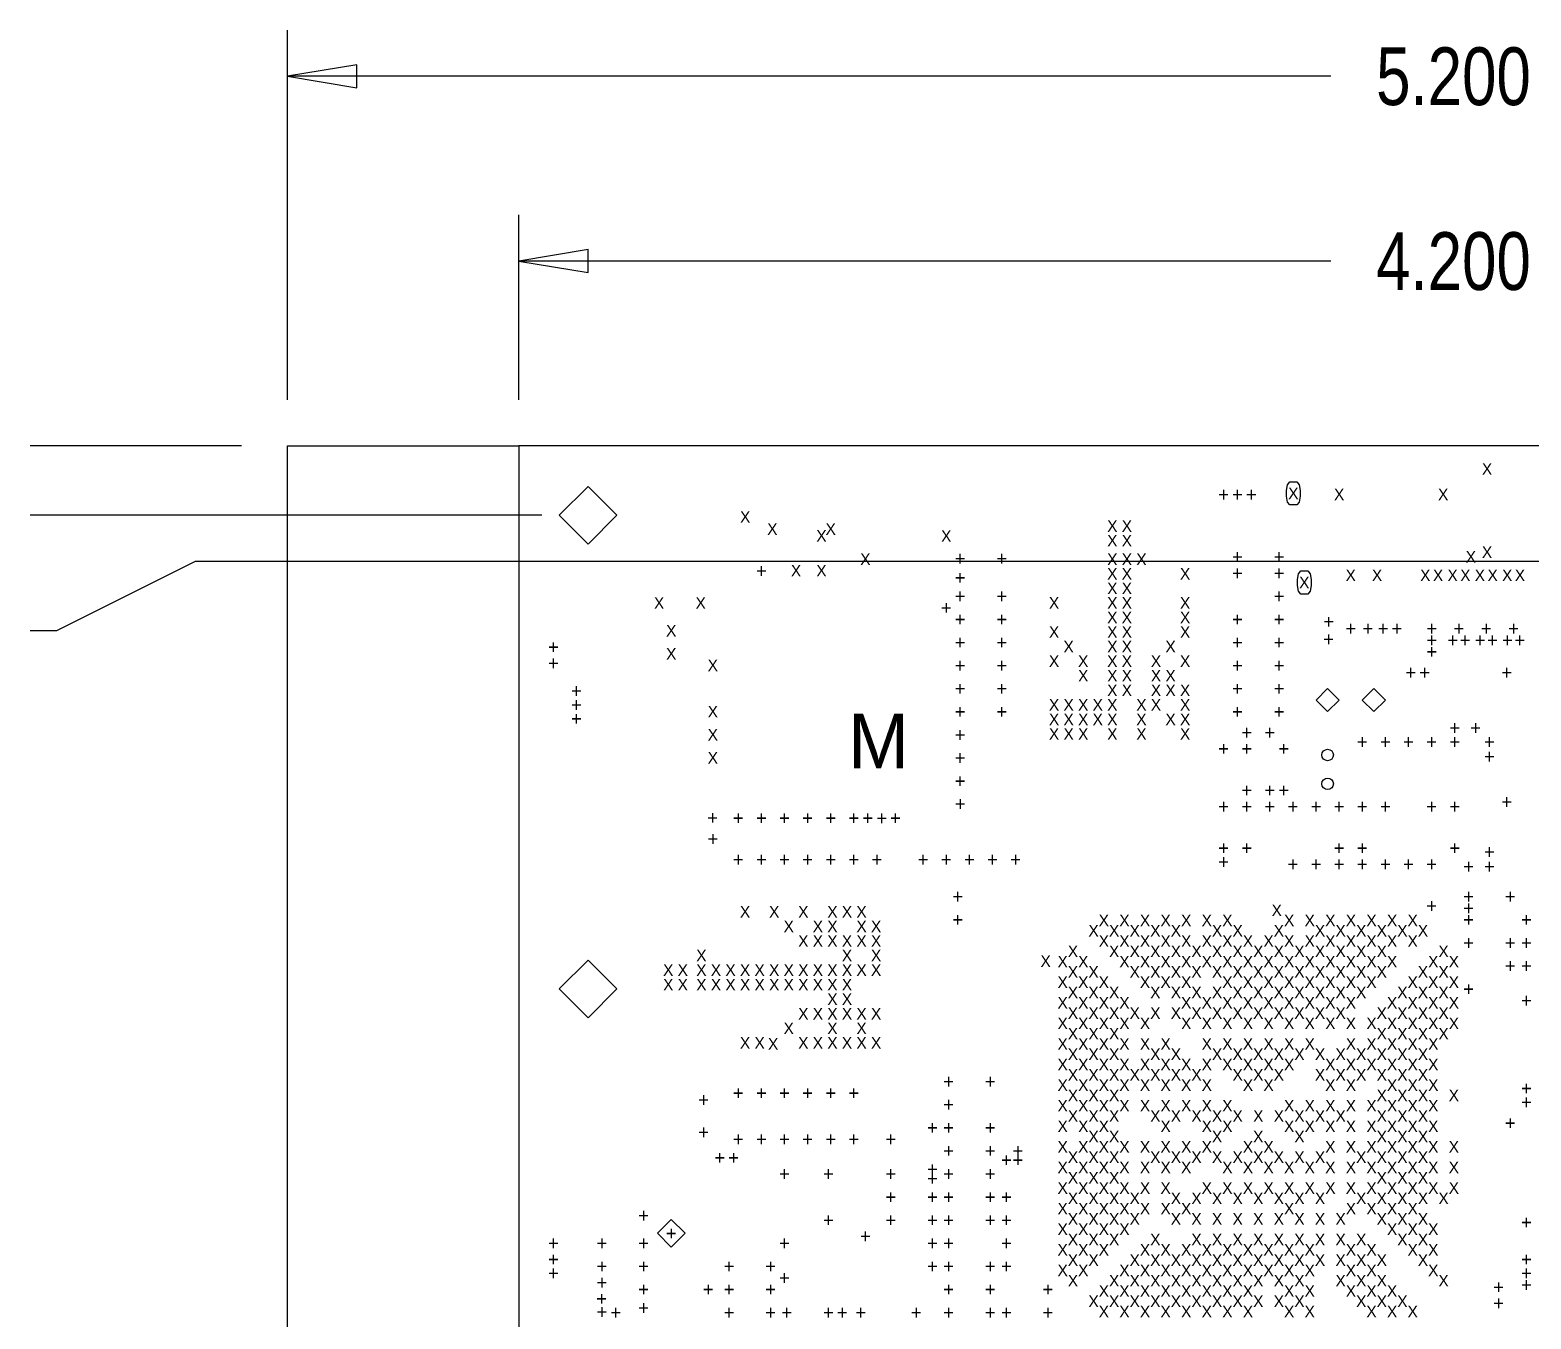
# Model space of a CAD drawing. Extents: x -13980 to 19530, y -9980 to 12032.
# Drawn here: x -1057 to 2190, y 2311 to 5100 of the extents above; entities that cross this region are included whole.
import ezdxf
from ezdxf.enums import TextEntityAlignment as Align

# ---------------------------------------------------------------- set-up
doc = ezdxf.new("R2010")
doc.units = 0
doc.header["$MEASUREMENT"] = 0
doc.layers.get('0').update_dxf_attribs({"color": 1, "linetype": 'CONTINUOUS'})
doc.layers.add('1', color=6, linetype='CONTINUOUS')

# ---------------------------------------------------------------- blocks, each defined once
blk = doc.blocks.new('FIGURE_OBLONG')
blk.add_lwpolyline([(-0.5, -0.125), (-0.5, 0.125), (-0.416, 0.375), (-0.25, 0.5), (0.25, 0.5), (0.416, 0.375), (0.5, 0.125), (0.5, -0.125), (0.416, -0.375), (0.25, -0.5), (-0.25, -0.5), (-0.416, -0.375)], close=True)
blk = doc.blocks.new('FIGURE_CIRCLE')
blk.add_circle((0, 0), 0.5)
blk = doc.blocks.new('FIGURE_DIAMOND')
blk.add_lwpolyline([(-0.5, 0), (0, 0.5), (0.5, 0), (0, -0.5)], close=True)

msp = doc.modelspace()

# ---------------------------------------------------------------- linework, layer by layer
at = {"layer": '1'}
for points in [[(-500, 4300), (-500, 5100)], [(1757.25, 5000), (-500, 5000)], [(0, 4300), (0, 4700)], [(1757.25, 4600), (0, 4600)], [(-600, 4200), (-1057.25, 4200)], [(0, 0), (-500, 0), (-500, 4200), (0, 4200)], [(50, 4050), (-1057.25, 4050)], [(4350, 3950), (-700, 3950), (-1000, 3800), (-1057.25, 3800)]]:
    msp.add_lwpolyline(points, dxfattribs=at)
for points in [[(-350, 5025), (-500, 5000), (-350, 4975)], [(150, 4625), (0, 4600), (150, 4575)], [(0, 0), (4200, 0), (4200, 4200), (0, 4200)]]:
    msp.add_lwpolyline(points, close=True, dxfattribs=at)

# ---------------------------------------------------------------- block references
for name, p, xscale, yscale in [('FIGURE_DIAMOND', (150, 4050), 125, 125), ('FIGURE_DIAMOND', (1750, 3650), 50, 50), ('FIGURE_DIAMOND', (1850, 3650), 50, 50), ('FIGURE_CIRCLE', (1750, 3531.2), 25, 25), ('FIGURE_CIRCLE', (1750, 3468.8), 25, 25), ('FIGURE_DIAMOND', (150, 3025), 125, 125), ('FIGURE_DIAMOND', (329.96, 2496.29), 60, 60)]:
    msp.add_blockref(name, p, dxfattribs=dict(at, xscale=xscale, yscale=yscale))
at = {"layer": '1', "xscale": 30, "yscale": 50, "rotation": 180}
for p in [(1675.94, 4097.28), (1699.57, 3904.37)]:
    msp.add_blockref('FIGURE_OBLONG', p, dxfattribs=at)

# ---------------------------------------------------------------- texts
at = {"layer": '1', "width": 0.8}
for s, p in [('5.200', (1855, 4937.5)), ('4.200', (1855, 4537.5))]:
    msp.add_text(s, height=125, dxfattribs=at).set_placement(p)
at = {"layer": '1'}
for s, height, p in [('X', 25, (2095, 4150)), ('+', 30, (1525, 4095)), ('+', 30, (1555, 4095)), ('+', 30, (1585, 4095)), ('X', 25, (1675.94, 4097.28)), ('X', 25, (1775, 4095)), ('X', 25, (2000, 4095)), ('X', 25, (490, 4046.3)), ('X', 25, (548.7, 4020)), ('X', 25, (675, 4020)), ('X', 25, (1284.25, 4026.5)), ('X', 25, (1315.75, 4026.5)), ('X', 25, (655, 4005.25)), ('X', 25, (925, 4005)), ('X', 25, (1284.25, 3995)), ('X', 25, (1315.75, 3995)), ('X', 25, (750, 3955)), ('+', 30, (955, 3956.65)), ('+', 30, (1045, 3956.65)), ('X', 25, (1284.25, 3954.75)), ('X', 25, (1315.75, 3954.75)), ('X', 25, (1347.25, 3954.75)), ('+', 30, (1555, 3960)), ('+', 30, (1645, 3960)), ('X', 25, (2060, 3960)), ('X', 25, (2095, 3970)), ('+', 30, (525, 3930)), ('X', 25, (600, 3930)), ('X', 25, (655, 3930)), ('X', 25, (1284.25, 3923.25)), ('X', 25, (1315.75, 3923.25)), ('X', 25, (1441.75, 3923.25)), ('+', 30, (1555, 3925)), ('+', 30, (1645, 3925)), ('X', 25, (1800, 3920)), ('X', 25, (1857.05, 3920)), ('X', 25, (1961.35, 3920)), ('X', 25, (1988.96, 3920)), ('X', 25, (2020.4, 3920)), ('X', 25, (2048.03, 3920)), ('X', 25, (2079.45, 3920)), ('X', 25, (2107.07, 3920)), ('X', 25, (2138.51, 3920)), ('X', 25, (2166.14, 3920)), ('+', 30, (955, 3915)), ('X', 25, (1284.25, 3891.75)), ('X', 25, (1315.75, 3891.75)), ('X', 25, (1699.57, 3904.37)), ('X', 25, (303.7, 3860)), ('X', 25, (393.7, 3860)), ('+', 30, (955, 3875)), ('+', 30, (1045, 3875)), ('X', 25, (1158.25, 3860.25)), ('X', 25, (1284.25, 3860.25)), ('X', 25, (1315.75, 3860.25)), ('X', 25, (1441.75, 3860.25)), ('+', 30, (1645, 3875)), ('+', 30, (925, 3850)), ('+', 30, (955, 3825)), ('+', 30, (1045, 3825)), ('X', 25, (1284.25, 3828.75)), ('X', 25, (1315.75, 3828.75)), ('X', 25, (1441.75, 3828.75)), ('+', 30, (1555, 3825)), ('+', 30, (1645, 3825)), ('X', 25, (330, 3800)), ('X', 25, (1158.25, 3797.25)), ('X', 25, (1284.25, 3797.25)), ('X', 25, (1315.75, 3797.25)), ('X', 25, (1441.75, 3797.25)), ('+', 30, (1752.5, 3820)), ('+', 30, (1800, 3805)), ('+', 30, (1837.36, 3805)), ('+', 30, (1870, 3805)), ('+', 30, (1900, 3805)), ('+', 30, (1975.16, 3805)), ('+', 30, (2034.21, 3805)), ('+', 30, (2093.27, 3805)), ('+', 30, (2152.32, 3805)), ('+', 30, (75, 3765)), ('+', 30, (955, 3775)), ('+', 30, (1045, 3775)), ('X', 25, (1189.75, 3765.75)), ('X', 25, (1284.25, 3765.75)), ('X', 25, (1315.75, 3765.75)), ('X', 25, (1410.25, 3765.75)), ('+', 30, (1555, 3775)), ('+', 30, (1645, 3775)), ('+', 30, (1752, 3782)), ('+', 30, (1975.16, 3780)), ('+', 30, (2020.9, 3780)), ('+', 30, (2047.53, 3780)), ('+', 30, (2079.95, 3780)), ('+', 30, (2106.57, 3780)), ('+', 30, (2139.01, 3780)), ('+', 30, (2165.64, 3780)), ('+', 30, (75, 3730)), ('X', 25, (330, 3750)), ('X', 25, (420, 3725)), ('+', 30, (955, 3725)), ('+', 30, (1045, 3725)), ('X', 25, (1158.25, 3734.25)), ('X', 25, (1221.26, 3734.25)), ('X', 25, (1284.25, 3734.25)), ('X', 25, (1315.75, 3734.25)), ('X', 25, (1378.75, 3734.25)), ('X', 25, (1441.75, 3734.25)), ('+', 30, (1555, 3725)), ('+', 30, (1645, 3725)), ('+', 30, (1975.16, 3755)), ('X', 25, (1221.26, 3702.75)), ('X', 25, (1284.25, 3702.75)), ('X', 25, (1315.75, 3702.75)), ('X', 25, (1378.75, 3702.75)), ('X', 25, (1410.25, 3702.75)), ('+', 30, (1930, 3710)), ('+', 30, (1960, 3710)), ('+', 30, (2137.5, 3710)), ('+', 30, (125, 3670)), ('+', 30, (955, 3675)), ('+', 30, (1045, 3675)), ('X', 25, (1284.25, 3671.25)), ('X', 25, (1315.75, 3671.25)), ('X', 25, (1378.75, 3671.25)), ('X', 25, (1410.25, 3671.25)), ('X', 25, (1441.75, 3671.25)), ('+', 30, (1555, 3675)), ('+', 30, (1645, 3675)), ('+', 30, (125, 3640)), ('X', 25, (420, 3625)), ('X', 25, (1158.25, 3639.75)), ('X', 25, (1189.75, 3639.75)), ('X', 25, (1221.25, 3639.75)), ('X', 25, (1252.75, 3639.75)), ('X', 25, (1284.25, 3639.75)), ('X', 25, (1347.25, 3639.75)), ('X', 25, (1378.75, 3639.75)), ('X', 25, (1441.75, 3639.75)), ('+', 30, (125, 3610)), ('M', 118, (778.5, 3561.5)), ('+', 30, (955, 3625)), ('+', 30, (1045, 3625)), ('X', 25, (1158.25, 3608.25)), ('X', 25, (1189.75, 3608.25)), ('X', 25, (1221.25, 3608.25)), ('X', 25, (1252.75, 3608.25)), ('X', 25, (1284.25, 3608.25)), ('X', 25, (1347.25, 3608.25)), ('X', 25, (1410.25, 3608.25)), ('X', 25, (1441.75, 3608.25)), ('+', 30, (1555, 3625)), ('+', 30, (1645, 3625)), ('X', 25, (420, 3575)), ('+', 30, (955, 3575)), ('X', 25, (1158.25, 3576.75)), ('X', 25, (1189.75, 3576.75)), ('X', 25, (1221.25, 3576.75)), ('X', 25, (1284.25, 3576.75)), ('X', 25, (1347.25, 3576.75)), ('X', 25, (1441.75, 3576.75)), ('+', 30, (1575, 3580)), ('+', 30, (1625, 3580)), ('+', 30, (2025, 3590)), ('+', 30, (2070, 3590)), ('+', 30, (1525, 3545)), ('+', 30, (1575, 3545)), ('+', 30, (1655, 3545)), ('+', 30, (1825, 3560)), ('+', 30, (1875, 3560)), ('+', 30, (1925, 3560)), ('+', 30, (1975, 3560)), ('+', 30, (2025, 3560)), ('+', 30, (2100, 3560)), ('X', 25, (420, 3525)), ('+', 30, (955, 3525)), ('+', 30, (2100, 3528)), ('+', 30, (955, 3475)), ('+', 30, (1575, 3455)), ('+', 30, (1625, 3455)), ('+', 30, (1655, 3455)), ('+', 30, (955.16, 3425.87)), ('+', 30, (1525, 3420)), ('+', 30, (1575, 3420)), ('+', 30, (1625, 3420)), ('+', 30, (1675, 3420)), ('+', 30, (1725, 3420)), ('+', 30, (1775, 3420)), ('+', 30, (1825, 3420)), ('+', 30, (1875, 3420)), ('+', 30, (1975, 3420)), ('+', 30, (2025, 3420)), ('+', 30, (2137.5, 3430)), ('+', 30, (419.39, 3395.61)), ('+', 30, (475, 3395)), ('+', 30, (525, 3395)), ('+', 30, (575, 3395)), ('+', 30, (625, 3395)), ('+', 30, (675, 3395)), ('+', 30, (725, 3395)), ('+', 30, (755, 3395)), ('+', 30, (785.47, 3394.53)), ('+', 30, (815, 3395)), ('+', 30, (420, 3350)), ('+', 30, (475, 3305)), ('+', 30, (525, 3305)), ('+', 30, (575, 3305)), ('+', 30, (625, 3305)), ('+', 30, (675, 3305)), ('+', 30, (725, 3305)), ('+', 30, (775, 3305)), ('+', 30, (875, 3305)), ('+', 30, (925, 3305)), ('+', 30, (975, 3305)), ('+', 30, (1025, 3305)), ('+', 30, (1075, 3305)), ('+', 30, (1525, 3330)), ('+', 30, (1575, 3330)), ('+', 30, (1775, 3330)), ('+', 30, (1825, 3330)), ('+', 30, (2025, 3330)), ('+', 30, (2100, 3322)), ('+', 30, (1525, 3300)), ('+', 30, (1675, 3295)), ('+', 30, (1725, 3295)), ('+', 30, (1775, 3295)), ('+', 30, (1825, 3295)), ('+', 30, (1875, 3295)), ('+', 30, (1925, 3295)), ('+', 30, (1975, 3295)), ('+', 30, (2055, 3290)), ('+', 30, (2100, 3290)), ('+', 30, (950, 3225)), ('+', 30, (1975, 3205)), ('+', 30, (2055, 3225)), ('+', 30, (2145, 3225)), ('X', 25, (489.75, 3191.75)), ('X', 25, (552.75, 3191.75)), ('X', 25, (615.75, 3191.75)), ('X', 25, (678.75, 3191.75)), ('X', 25, (710.25, 3191.75)), ('X', 25, (741.75, 3191.75)), ('+', 30, (950, 3175)), ('X', 25, (1265.93, 3173.15)), ('X', 25, (1310.48, 3173.15)), ('X', 25, (1355.02, 3173.15)), ('X', 25, (1399.56, 3173.15)), ('X', 25, (1444.1, 3173.15)), ('X', 25, (1488.65, 3173.15)), ('X', 25, (1533.19, 3173.15)), ('X', 25, (1640, 3195)), ('X', 25, (1666.81, 3173.15)), ('X', 25, (1711.35, 3173.15)), ('X', 25, (1755.9, 3173.15)), ('X', 25, (1800.44, 3173.15)), ('X', 25, (1844.98, 3173.15)), ('X', 25, (1889.52, 3173.15)), ('X', 25, (1934.07, 3173.15)), ('+', 30, (2055, 3200)), ('+', 30, (2055, 3175)), ('+', 30, (2180, 3175)), ('X', 25, (584.25, 3160.25)), ('X', 25, (647.25, 3160.25)), ('X', 25, (678.75, 3160.25)), ('X', 25, (741.75, 3160.25)), ('X', 25, (773.25, 3160.25)), ('X', 25, (1243.66, 3150.88)), ('X', 25, (1288.2, 3150.88)), ('X', 25, (1332.75, 3150.88)), ('X', 25, (1377.29, 3150.88)), ('X', 25, (1421.83, 3150.88)), ('X', 25, (1510.92, 3150.88)), ('X', 25, (1555.46, 3150.88)), ('X', 25, (1644.54, 3150.88)), ('X', 25, (1733.63, 3150.88)), ('X', 25, (1778.17, 3150.88)), ('X', 25, (1822.71, 3150.88)), ('X', 25, (1867.25, 3150.88)), ('X', 25, (1911.8, 3150.88)), ('X', 25, (1956.34, 3150.88)), ('X', 25, (615.75, 3128.75)), ('X', 25, (647.25, 3128.75)), ('X', 25, (678.75, 3128.75)), ('X', 25, (710.25, 3128.75)), ('X', 25, (741.75, 3128.75)), ('X', 25, (773.25, 3128.75)), ('X', 25, (1199.12, 3106.34)), ('X', 25, (1265.93, 3128.61)), ('X', 25, (1288.2, 3106.34)), ('X', 25, (1310.48, 3128.61)), ('X', 25, (1332.75, 3106.34)), ('X', 25, (1355.02, 3128.61)), ('X', 25, (1377.29, 3106.34)), ('X', 25, (1399.56, 3128.61)), ('X', 25, (1421.83, 3106.34)), ('X', 25, (1444.1, 3128.61)), ('X', 25, (1466.37, 3106.34)), ('X', 25, (1488.65, 3128.61)), ('X', 25, (1510.92, 3106.34)), ('X', 25, (1533.19, 3128.61)), ('X', 25, (1555.46, 3106.34)), ('X', 25, (1577.73, 3128.61)), ('X', 25, (1600, 3106.34)), ('X', 25, (1622.27, 3128.61)), ('X', 25, (1644.54, 3106.34)), ('X', 25, (1666.81, 3128.61)), ('X', 25, (1689.08, 3106.34)), ('X', 25, (1711.35, 3128.61)), ('X', 25, (1733.63, 3106.34)), ('X', 25, (1755.9, 3128.61)), ('X', 25, (1778.17, 3106.34)), ('X', 25, (1800.44, 3128.61)), ('X', 25, (1822.71, 3106.34)), ('X', 25, (1844.98, 3128.61)), ('X', 25, (1867.25, 3106.34)), ('X', 25, (1889.52, 3128.61)), ('X', 25, (1934.07, 3128.61)), ('X', 25, (2000.88, 3106.34)), ('+', 30, (2055, 3125)), ('+', 30, (2145, 3125)), ('+', 30, (2180, 3125)), ('X', 25, (395.25, 3097.25)), ('X', 25, (710.25, 3097.25)), ('X', 25, (773.25, 3097.25)), ('X', 25, (1140, 3085)), ('X', 25, (1176.85, 3084.07)), ('X', 25, (1221.39, 3084.07)), ('X', 25, (1310.48, 3084.07)), ('X', 25, (1355.02, 3084.07)), ('X', 25, (1399.56, 3084.07)), ('X', 25, (1444.1, 3084.07)), ('X', 25, (1488.65, 3084.07)), ('X', 25, (1533.19, 3084.07)), ('X', 25, (1577.73, 3084.07)), ('X', 25, (1622.27, 3084.07)), ('X', 25, (1666.81, 3084.07)), ('X', 25, (1711.35, 3084.07)), ('X', 25, (1755.9, 3084.07)), ('X', 25, (1800.44, 3084.07)), ('X', 25, (1844.98, 3084.07)), ('X', 25, (1889.52, 3084.07)), ('X', 25, (1978.61, 3084.07)), ('X', 25, (2023.15, 3084.07)), ('+', 30, (2145, 3075)), ('+', 30, (2180, 3075)), ('X', 25, (323.5, 3065.75)), ('X', 25, (355, 3065.75)), ('X', 25, (395.25, 3065.75)), ('X', 25, (426.75, 3065.75)), ('X', 25, (458.25, 3065.75)), ('X', 25, (489.75, 3065.75)), ('X', 25, (521.25, 3065.75)), ('X', 25, (552.75, 3065.75)), ('X', 25, (584.25, 3065.75)), ('X', 25, (615.75, 3065.75)), ('X', 25, (647.25, 3065.75)), ('X', 25, (678.75, 3065.75)), ('X', 25, (710.25, 3065.75)), ('X', 25, (741.75, 3065.75)), ('X', 25, (773.25, 3065.75)), ('X', 25, (1199.12, 3061.8)), ('X', 25, (1243.66, 3061.8)), ('X', 25, (1332.75, 3061.8)), ('X', 25, (1377.29, 3061.8)), ('X', 25, (1421.83, 3061.8)), ('X', 25, (1466.37, 3061.8)), ('X', 25, (1510.92, 3061.8)), ('X', 25, (1555.46, 3061.8)), ('X', 25, (1600, 3061.8)), ('X', 25, (1644.54, 3061.8)), ('X', 25, (1689.08, 3061.8)), ('X', 25, (1733.63, 3061.8)), ('X', 25, (1778.17, 3061.8)), ('X', 25, (1822.71, 3061.8)), ('X', 25, (1867.25, 3061.8)), ('X', 25, (1956.34, 3061.8)), ('X', 25, (2000.88, 3061.8)), ('X', 25, (323.5, 3034.25)), ('X', 25, (355, 3034.25)), ('X', 25, (395.25, 3034.25)), ('X', 25, (426.75, 3034.25)), ('X', 25, (458.25, 3034.25)), ('X', 25, (489.75, 3034.25)), ('X', 25, (521.25, 3034.25)), ('X', 25, (552.75, 3034.25)), ('X', 25, (584.25, 3034.25)), ('X', 25, (615.75, 3034.25)), ('X', 25, (647.25, 3034.25)), ('X', 25, (678.75, 3034.25)), ('X', 25, (710.25, 3034.25)), ('X', 25, (1176.85, 3039.52)), ('X', 25, (1199.12, 3017.25)), ('X', 25, (1221.39, 3039.52)), ('X', 25, (1243.66, 3017.25)), ('X', 25, (1265.93, 3039.52)), ('X', 25, (1288.2, 3017.25)), ('X', 25, (1355.02, 3039.52)), ('X', 25, (1377.29, 3017.25)), ('X', 25, (1399.56, 3039.52)), ('X', 25, (1421.83, 3017.25)), ('X', 25, (1444.1, 3039.52)), ('X', 25, (1466.37, 3017.25)), ('X', 25, (1510.92, 3017.25)), ('X', 25, (1533.19, 3039.52)), ('X', 25, (1555.46, 3017.25)), ('X', 25, (1577.73, 3039.52)), ('X', 25, (1600, 3017.25)), ('X', 25, (1622.27, 3039.52)), ('X', 25, (1644.54, 3017.25)), ('X', 25, (1666.81, 3039.52)), ('X', 25, (1689.08, 3017.25)), ('X', 25, (1711.35, 3039.52)), ('X', 25, (1733.63, 3017.25)), ('X', 25, (1755.9, 3039.52)), ('X', 25, (1778.17, 3017.25)), ('X', 25, (1800.44, 3039.52)), ('X', 25, (1822.71, 3017.25)), ('X', 25, (1844.98, 3039.52)), ('X', 25, (1911.8, 3017.25)), ('X', 25, (1934.07, 3039.52)), ('X', 25, (1956.34, 3017.25)), ('X', 25, (1978.61, 3039.52)), ('X', 25, (2000.88, 3017.25)), ('X', 25, (2023.15, 3039.52)), ('+', 30, (2055, 3025)), ('X', 25, (678.75, 3002.75)), ('X', 25, (710.25, 3002.75)), ('X', 25, (1176.85, 2994.98)), ('X', 25, (1221.39, 2994.98)), ('X', 25, (1265.93, 2994.98)), ('X', 25, (1310.48, 2994.98)), ('X', 25, (1444.1, 2994.98)), ('X', 25, (1488.65, 2994.98)), ('X', 25, (1533.19, 2994.98)), ('X', 25, (1577.73, 2994.98)), ('X', 25, (1622.27, 2994.98)), ('X', 25, (1666.81, 2994.98)), ('X', 25, (1711.35, 2994.98)), ('X', 25, (1755.9, 2994.98)), ('X', 25, (1800.44, 2994.98)), ('X', 25, (1889.52, 2994.98)), ('X', 25, (1934.07, 2994.98)), ('X', 25, (1978.61, 2994.98)), ('X', 25, (2023.15, 2994.98)), ('+', 30, (2180, 3000)), ('X', 25, (615.75, 2971.26)), ('X', 25, (647.25, 2971.26)), ('X', 25, (678.75, 2971.25)), ('X', 25, (710.25, 2971.25)), ('X', 25, (741.75, 2971.25)), ('X', 25, (773.25, 2971.25)), ('X', 25, (1176.85, 2950.44)), ('X', 25, (1199.12, 2972.71)), ('X', 25, (1221.39, 2950.44)), ('X', 25, (1243.66, 2972.71)), ('X', 25, (1265.93, 2950.44)), ('X', 25, (1288.2, 2972.71)), ('X', 25, (1310.48, 2950.44)), ('X', 25, (1332.75, 2972.71)), ('X', 25, (1355.02, 2950.44)), ('X', 25, (1377.29, 2972.71)), ('X', 25, (1421.83, 2972.71)), ('X', 25, (1444.1, 2950.44)), ('X', 25, (1466.37, 2972.71)), ('X', 25, (1488.65, 2950.44)), ('X', 25, (1510.92, 2972.71)), ('X', 25, (1533.19, 2950.44)), ('X', 25, (1555.46, 2972.71)), ('X', 25, (1577.73, 2950.44)), ('X', 25, (1600, 2972.71)), ('X', 25, (1622.27, 2950.44)), ('X', 25, (1644.54, 2972.71)), ('X', 25, (1666.81, 2950.44)), ('X', 25, (1689.08, 2972.71)), ('X', 25, (1711.35, 2950.44)), ('X', 25, (1733.63, 2972.71)), ('X', 25, (1755.9, 2950.44)), ('X', 25, (1778.17, 2972.71)), ('X', 25, (1800.44, 2950.44)), ('X', 25, (1844.98, 2950.44)), ('X', 25, (1867.25, 2972.71)), ('X', 25, (1889.52, 2950.44)), ('X', 25, (1911.8, 2972.71)), ('X', 25, (1934.07, 2950.44)), ('X', 25, (1956.34, 2972.71)), ('X', 25, (1978.61, 2950.44)), ('X', 25, (2000.88, 2972.71)), ('X', 25, (2023.15, 2950.44)), ('X', 25, (584.25, 2939.75)), ('X', 25, (678.75, 2939.75)), ('X', 25, (741.75, 2939.75)), ('X', 25, (1199.12, 2928.17)), ('X', 25, (1243.66, 2928.17)), ('X', 25, (1288.2, 2928.17)), ('X', 25, (1867.25, 2928.17)), ('X', 25, (1911.8, 2928.17)), ('X', 25, (1956.34, 2928.17)), ('X', 25, (2000.88, 2928.17)), ('X', 25, (489.75, 2908.25)), ('X', 25, (521.25, 2908.25)), ('X', 25, (550.48, 2905.98)), ('X', 25, (615.75, 2908.25)), ('X', 25, (647.25, 2908.25)), ('X', 25, (678.75, 2908.25)), ('X', 25, (710.25, 2908.25)), ('X', 25, (741.75, 2908.25)), ('X', 25, (773.25, 2908.25)), ('X', 25, (1176.85, 2905.9)), ('X', 25, (1199.12, 2883.63)), ('X', 25, (1221.39, 2905.9)), ('X', 25, (1243.66, 2883.63)), ('X', 25, (1265.93, 2905.9)), ('X', 25, (1288.2, 2883.63)), ('X', 25, (1310.48, 2905.9)), ('X', 25, (1355.02, 2905.9)), ('X', 25, (1377.29, 2883.63)), ('X', 25, (1399.56, 2905.9)), ('X', 25, (1421.83, 2883.63)), ('X', 25, (1488.65, 2905.9)), ('X', 25, (1510.92, 2883.63)), ('X', 25, (1533.19, 2905.9)), ('X', 25, (1555.46, 2883.63)), ('X', 25, (1577.73, 2905.9)), ('X', 25, (1600, 2883.63)), ('X', 25, (1622.27, 2905.9)), ('X', 25, (1644.54, 2883.63)), ('X', 25, (1666.81, 2905.9)), ('X', 25, (1689.08, 2883.63)), ('X', 25, (1711.35, 2905.9)), ('X', 25, (1733.63, 2883.63)), ('X', 25, (1778.17, 2883.63)), ('X', 25, (1800.44, 2905.9)), ('X', 25, (1822.71, 2883.63)), ('X', 25, (1844.98, 2905.9)), ('X', 25, (1867.25, 2883.63)), ('X', 25, (1889.52, 2905.9)), ('X', 25, (1911.8, 2883.63)), ('X', 25, (1934.07, 2905.9)), ('X', 25, (1956.34, 2883.63)), ('X', 25, (1978.61, 2905.9)), ('X', 25, (1176.85, 2861.35)), ('X', 25, (1221.39, 2861.35)), ('X', 25, (1265.93, 2861.35)), ('X', 25, (1310.48, 2861.35)), ('X', 25, (1355.02, 2861.35)), ('X', 25, (1399.56, 2861.35)), ('X', 25, (1444.1, 2861.35)), ('X', 25, (1488.65, 2861.35)), ('X', 25, (1533.19, 2861.35)), ('X', 25, (1577.73, 2861.35)), ('X', 25, (1622.27, 2861.35)), ('X', 25, (1666.81, 2861.35)), ('X', 25, (1755.9, 2861.35)), ('X', 25, (1800.44, 2861.35)), ('X', 25, (1844.98, 2861.35)), ('X', 25, (1889.52, 2861.35)), ('X', 25, (1934.07, 2861.35)), ('X', 25, (1978.61, 2861.35)), ('+', 30, (930, 2825)), ('+', 30, (1020, 2825)), ('X', 25, (1176.85, 2816.81)), ('X', 25, (1199.12, 2839.08)), ('X', 25, (1221.39, 2816.81)), ('X', 25, (1243.66, 2839.08)), ('X', 25, (1265.93, 2816.81)), ('X', 25, (1288.2, 2839.08)), ('X', 25, (1310.48, 2816.81)), ('X', 25, (1332.75, 2839.08)), ('X', 25, (1355.02, 2816.81)), ('X', 25, (1377.29, 2839.08)), ('X', 25, (1399.56, 2816.81)), ('X', 25, (1421.83, 2839.08)), ('X', 25, (1444.1, 2816.81)), ('X', 25, (1466.37, 2839.08)), ('X', 25, (1488.65, 2816.81)), ('X', 25, (1555.46, 2839.08)), ('X', 25, (1577.73, 2816.81)), ('X', 25, (1600, 2839.08)), ('X', 25, (1622.27, 2816.81)), ('X', 25, (1644.54, 2839.08)), ('X', 25, (1733.63, 2839.08)), ('X', 25, (1755.9, 2816.81)), ('X', 25, (1778.17, 2839.08)), ('X', 25, (1800.44, 2816.81)), ('X', 25, (1822.71, 2839.08)), ('X', 25, (1867.25, 2839.08)), ('X', 25, (1889.52, 2816.81)), ('X', 25, (1911.8, 2839.08)), ('X', 25, (1934.07, 2816.81)), ('X', 25, (1956.34, 2839.08)), ('X', 25, (1978.61, 2816.81)), ('+', 30, (400, 2785)), ('+', 30, (475, 2800)), ('+', 30, (525, 2800)), ('+', 30, (575, 2800)), ('+', 30, (625, 2800)), ('+', 30, (675, 2800)), ('+', 30, (725, 2800)), ('X', 25, (1199.12, 2794.54)), ('X', 25, (1243.66, 2794.54)), ('X', 25, (1288.2, 2794.54)), ('X', 25, (1867.25, 2794.54)), ('X', 25, (1911.8, 2794.54)), ('X', 25, (1956.34, 2794.54)), ('X', 25, (2023.15, 2794.54)), ('+', 30, (2180, 2810)), ('+', 30, (930, 2775)), ('X', 25, (1176.85, 2772.27)), ('X', 25, (1199.12, 2750)), ('X', 25, (1221.39, 2772.27)), ('X', 25, (1243.66, 2750)), ('X', 25, (1265.93, 2772.27)), ('X', 25, (1288.2, 2750)), ('X', 25, (1310.48, 2772.27)), ('X', 25, (1355.02, 2772.27)), ('X', 25, (1377.29, 2750)), ('X', 25, (1399.56, 2772.27)), ('X', 25, (1421.83, 2750)), ('X', 25, (1444.1, 2772.27)), ('X', 25, (1466.37, 2750)), ('X', 25, (1488.65, 2772.27)), ('X', 25, (1510.92, 2750)), ('X', 25, (1533.19, 2772.27)), ('X', 25, (1555.46, 2750)), ('X', 25, (1600, 2750)), ('X', 25, (1644.54, 2750)), ('X', 25, (1666.81, 2772.27)), ('X', 25, (1689.08, 2750)), ('X', 25, (1711.36, 2772.27)), ('X', 25, (1733.63, 2750)), ('X', 25, (1755.9, 2772.27)), ('X', 25, (1778.17, 2750)), ('X', 25, (1800.44, 2772.27)), ('X', 25, (1844.98, 2772.27)), ('X', 25, (1867.25, 2750)), ('X', 25, (1889.52, 2772.27)), ('X', 25, (1911.8, 2750)), ('X', 25, (1934.07, 2772.27)), ('X', 25, (1956.34, 2750)), ('X', 25, (1978.61, 2772.27)), ('+', 30, (2180, 2780)), ('+', 30, (895, 2725)), ('+', 30, (930, 2725)), ('+', 30, (1020, 2725)), ('X', 25, (1176.85, 2727.73)), ('X', 25, (1221.39, 2727.73)), ('X', 25, (1265.93, 2727.73)), ('X', 25, (1399.56, 2727.73)), ('X', 25, (1488.65, 2727.73)), ('X', 25, (1533.19, 2727.73)), ('X', 25, (1666.81, 2727.73)), ('X', 25, (1711.35, 2727.73)), ('X', 25, (1755.9, 2727.73)), ('X', 25, (1800.44, 2727.73)), ('X', 25, (1844.98, 2727.73)), ('X', 25, (1889.52, 2727.73)), ('X', 25, (1934.07, 2727.73)), ('X', 25, (1978.61, 2727.73)), ('+', 30, (2145, 2735)), ('+', 30, (400, 2715)), ('+', 30, (475, 2700)), ('+', 30, (525, 2700)), ('+', 30, (575, 2700)), ('+', 30, (625, 2700)), ('+', 30, (675, 2700)), ('+', 30, (725, 2700)), ('+', 30, (805, 2700)), ('X', 25, (1176.85, 2683.19)), ('X', 25, (1221.39, 2683.19)), ('X', 25, (1243.66, 2705.46)), ('X', 25, (1265.93, 2683.19)), ('X', 25, (1288.2, 2705.46)), ('X', 25, (1310.48, 2683.19)), ('X', 25, (1355.02, 2683.19)), ('X', 25, (1399.56, 2683.19)), ('X', 25, (1444.1, 2683.19)), ('X', 25, (1488.65, 2683.19)), ('X', 25, (1510.92, 2705.46)), ('X', 25, (1577.73, 2683.19)), ('X', 25, (1600, 2705.46)), ('X', 25, (1622.27, 2683.19)), ('X', 25, (1689.08, 2705.46)), ('X', 25, (1755.9, 2683.19)), ('X', 25, (1800.44, 2683.19)), ('X', 25, (1844.98, 2683.19)), ('X', 25, (1867.25, 2705.46)), ('X', 25, (1889.52, 2683.19)), ('X', 25, (1911.8, 2705.46)), ('X', 25, (1934.07, 2683.19)), ('X', 25, (1956.34, 2705.46)), ('X', 25, (1978.61, 2683.19)), ('X', 25, (2023.15, 2683.19)), ('+', 30, (435, 2660)), ('+', 30, (465, 2660)), ('+', 30, (930, 2675)), ('+', 30, (1020, 2675)), ('+', 30, (1055, 2655)), ('+', 30, (1080, 2675)), ('+', 30, (1080, 2655)), ('X', 25, (1199.12, 2660.92)), ('X', 25, (1243.66, 2660.92)), ('X', 25, (1288.2, 2660.92)), ('X', 25, (1377.29, 2660.92)), ('X', 25, (1421.83, 2660.92)), ('X', 25, (1466.37, 2660.92)), ('X', 25, (1510.92, 2660.92)), ('X', 25, (1555.46, 2660.92)), ('X', 25, (1600, 2660.92)), ('X', 25, (1644.54, 2660.92)), ('X', 25, (1689.08, 2660.92)), ('X', 25, (1733.63, 2660.92)), ('X', 25, (1822.71, 2660.92)), ('X', 25, (1867.25, 2660.92)), ('X', 25, (1911.8, 2660.92)), ('X', 25, (1956.34, 2660.92)), ('+', 30, (575, 2625)), ('+', 30, (670, 2625)), ('+', 30, (805, 2625)), ('+', 30, (895, 2635)), ('+', 30, (930, 2625)), ('+', 30, (1020, 2625)), ('X', 25, (1176.85, 2638.65)), ('X', 25, (1221.39, 2638.65)), ('X', 25, (1265.93, 2638.65)), ('X', 25, (1310.48, 2638.65)), ('X', 25, (1355.02, 2638.65)), ('X', 25, (1399.56, 2638.65)), ('X', 25, (1444.1, 2638.65)), ('X', 25, (1533.19, 2638.65)), ('X', 25, (1577.73, 2638.65)), ('X', 25, (1622.27, 2638.65)), ('X', 25, (1666.81, 2638.65)), ('X', 25, (1711.27, 2638.65)), ('X', 25, (1755.9, 2638.65)), ('X', 25, (1800.44, 2638.65)), ('X', 25, (1844.98, 2638.65)), ('X', 25, (1889.52, 2638.65)), ('X', 25, (1934.07, 2638.65)), ('X', 25, (1978.61, 2638.65)), ('X', 25, (2023.15, 2638.65)), ('+', 30, (895, 2615)), ('X', 25, (1176.85, 2594.1)), ('X', 25, (1199.12, 2616.37)), ('X', 25, (1221.39, 2594.1)), ('X', 25, (1243.66, 2616.37)), ('X', 25, (1265.93, 2594.1)), ('X', 25, (1288.2, 2616.37)), ('X', 25, (1310.48, 2594.1)), ('X', 25, (1355.02, 2594.1)), ('X', 25, (1399.56, 2594.1)), ('X', 25, (1488.65, 2594.1)), ('X', 25, (1533.19, 2594.1)), ('X', 25, (1577.73, 2594.1)), ('X', 25, (1622.27, 2594.1)), ('X', 25, (1666.81, 2594.1)), ('X', 25, (1711.35, 2594.1)), ('X', 25, (1756.1, 2594.1)), ('X', 25, (1800.44, 2594.1)), ('X', 25, (1844.98, 2594.1)), ('X', 25, (1867.25, 2616.37)), ('X', 25, (1889.52, 2594.1)), ('X', 25, (1911.8, 2616.37)), ('X', 25, (1934.07, 2594.1)), ('X', 25, (1956.34, 2616.37)), ('X', 25, (1978.61, 2594.1)), ('X', 25, (2023.15, 2594.1)), ('+', 30, (805, 2575)), ('+', 30, (895, 2575)), ('+', 30, (930, 2575)), ('+', 30, (1020, 2575)), ('+', 30, (1055, 2575)), ('X', 25, (1199.12, 2571.83)), ('X', 25, (1243.66, 2571.83)), ('X', 25, (1288.2, 2571.83)), ('X', 25, (1332.75, 2571.83)), ('X', 25, (1421.83, 2571.83)), ('X', 25, (1466.37, 2571.83)), ('X', 25, (1510.92, 2571.83)), ('X', 25, (1555.46, 2571.83)), ('X', 25, (1600, 2571.83)), ('X', 25, (1644.54, 2571.83)), ('X', 25, (1689.08, 2571.83)), ('X', 25, (1733.63, 2571.83)), ('X', 25, (1822.71, 2571.83)), ('X', 25, (1867.25, 2571.83)), ('X', 25, (1911.8, 2571.83)), ('X', 25, (1956.34, 2571.83)), ('X', 25, (2000.88, 2571.83)), ('+', 30, (270, 2535)), ('+', 30, (670, 2525)), ('+', 30, (805, 2525)), ('+', 30, (895, 2525)), ('+', 30, (930, 2525)), ('+', 30, (1020, 2525)), ('+', 30, (1055, 2525)), ('X', 25, (1176.85, 2549.56)), ('X', 25, (1199.12, 2527.29)), ('X', 25, (1221.39, 2549.56)), ('X', 25, (1243.66, 2527.29)), ('X', 25, (1265.93, 2549.56)), ('X', 25, (1288.2, 2527.29)), ('X', 25, (1310.48, 2549.56)), ('X', 25, (1332.75, 2527.29)), ('X', 25, (1355.02, 2549.56)), ('X', 25, (1399.65, 2549.56)), ('X', 25, (1421.83, 2527.29)), ('X', 25, (1444.1, 2549.56)), ('X', 25, (1466.37, 2527.29)), ('X', 25, (1510.92, 2527.29)), ('X', 25, (1555.46, 2527.29)), ('X', 25, (1600, 2527.29)), ('X', 25, (1644.54, 2527.29)), ('X', 25, (1666.81, 2549.56)), ('X', 25, (1689.08, 2527.29)), ('X', 25, (1733.63, 2527.29)), ('X', 25, (1778.17, 2527.29)), ('X', 25, (1800.44, 2549.56)), ('X', 25, (1844.98, 2549.56)), ('X', 25, (1867.25, 2527.29)), ('X', 25, (1889.52, 2549.56)), ('X', 25, (1911.8, 2527.29)), ('X', 25, (1934.07, 2549.56)), ('X', 25, (1956.34, 2527.29)), ('+', 30, (329.96, 2496.29)), ('X', 25, (1176.85, 2505.02)), ('X', 25, (1221.39, 2505.02)), ('X', 25, (1265.93, 2505.02)), ('X', 25, (1310.48, 2505.02)), ('X', 25, (1889.52, 2505.02)), ('X', 25, (1934.07, 2505.02)), ('X', 25, (1978.61, 2505.02)), ('+', 30, (2180, 2520)), ('+', 30, (75, 2475)), ('+', 30, (180, 2475)), ('+', 30, (270, 2475)), ('+', 30, (575, 2475)), ('+', 30, (750, 2490)), ('+', 30, (895, 2475)), ('+', 30, (930, 2475)), ('+', 30, (1055, 2475)), ('X', 25, (1176.85, 2460.48)), ('X', 25, (1199.12, 2482.75)), ('X', 25, (1221.39, 2460.48)), ('X', 25, (1243.66, 2482.75)), ('X', 25, (1265.93, 2460.48)), ('X', 25, (1288.2, 2482.75)), ('X', 25, (1355.02, 2460.48)), ('X', 25, (1377.29, 2482.75)), ('X', 25, (1399.56, 2460.48)), ('X', 25, (1444.1, 2460.48)), ('X', 25, (1466.37, 2482.75)), ('X', 25, (1488.65, 2460.48)), ('X', 25, (1510.92, 2482.75)), ('X', 25, (1533.19, 2460.48)), ('X', 25, (1555.46, 2482.75)), ('X', 25, (1577.73, 2460.48)), ('X', 25, (1600, 2482.75)), ('X', 25, (1622.27, 2460.48)), ('X', 25, (1644.54, 2482.75)), ('X', 25, (1666.81, 2460.48)), ('X', 25, (1689.08, 2482.75)), ('X', 25, (1711.35, 2460.48)), ('X', 25, (1733.63, 2482.75)), ('X', 25, (1778.17, 2482.75)), ('X', 25, (1800.44, 2460.48)), ('X', 25, (1822.71, 2482.75)), ('X', 25, (1844.98, 2460.48)), ('X', 25, (1911.8, 2482.75)), ('X', 25, (1934.07, 2460.48)), ('X', 25, (1956.34, 2482.75)), ('X', 25, (1978.61, 2460.48)), ('+', 30, (75, 2440)), ('X', 25, (1199.12, 2438.2)), ('X', 25, (1243.66, 2438.2)), ('X', 25, (1332.75, 2438.2)), ('X', 25, (1377.29, 2438.2)), ('X', 25, (1421.83, 2438.2)), ('X', 25, (1466.37, 2438.2)), ('X', 25, (1510.92, 2438.2)), ('X', 25, (1555.46, 2438.2)), ('X', 25, (1600, 2438.2)), ('X', 25, (1644.54, 2438.2)), ('X', 25, (1689.08, 2438.2)), ('X', 25, (1733.63, 2438.2)), ('X', 25, (1778.17, 2438.2)), ('X', 25, (1822.71, 2438.2)), ('X', 25, (1867.25, 2438.2)), ('X', 25, (1956.34, 2438.2)), ('+', 30, (2180, 2440)), ('+', 30, (75, 2410)), ('+', 30, (180, 2425)), ('+', 30, (270, 2425)), ('+', 30, (455, 2425)), ('+', 30, (545, 2425)), ('+', 30, (575, 2400)), ('+', 30, (895, 2425)), ('+', 30, (930, 2425)), ('+', 30, (1020, 2425)), ('+', 30, (1055, 2425)), ('X', 25, (1176.85, 2415.93)), ('X', 25, (1199.12, 2393.66)), ('X', 25, (1221.39, 2415.93)), ('X', 25, (1288.2, 2393.66)), ('X', 25, (1310.48, 2415.93)), ('X', 25, (1332.75, 2393.66)), ('X', 25, (1355.02, 2415.93)), ('X', 25, (1377.29, 2393.66)), ('X', 25, (1399.56, 2415.93)), ('X', 25, (1421.83, 2393.66)), ('X', 25, (1444.1, 2415.93)), ('X', 25, (1466.37, 2393.66)), ('X', 25, (1488.65, 2415.93)), ('X', 25, (1510.92, 2393.66)), ('X', 25, (1533.19, 2415.93)), ('X', 25, (1555.46, 2393.66)), ('X', 25, (1577.73, 2415.93)), ('X', 25, (1600, 2393.66)), ('X', 25, (1622.27, 2415.93)), ('X', 25, (1644.54, 2393.66)), ('X', 25, (1666.81, 2415.93)), ('X', 25, (1689.08, 2393.66)), ('X', 25, (1711.35, 2415.93)), ('X', 25, (1778.17, 2393.66)), ('X', 25, (1800.44, 2415.93)), ('X', 25, (1822.71, 2393.66)), ('X', 25, (1844.98, 2415.93)), ('X', 25, (1867.25, 2393.66)), ('X', 25, (1978.61, 2415.93)), ('X', 25, (2000.88, 2393.66)), ('+', 30, (2180, 2410)), ('+', 30, (180, 2390)), ('+', 30, (270, 2375)), ('+', 30, (410, 2375)), ('+', 30, (455, 2375)), ('+', 30, (545, 2375)), ('+', 30, (930, 2375)), ('+', 30, (1020, 2375)), ('+', 30, (1145, 2375)), ('X', 25, (1265.93, 2371.39)), ('X', 25, (1310.48, 2371.39)), ('X', 25, (1355.02, 2371.39)), ('X', 25, (1399.56, 2371.39)), ('X', 25, (1444.1, 2371.39)), ('X', 25, (1488.65, 2371.39)), ('X', 25, (1533.19, 2371.39)), ('X', 25, (1577.73, 2371.39)), ('X', 25, (1666.81, 2371.39)), ('X', 25, (1711.35, 2371.39)), ('X', 25, (1800.44, 2371.39)), ('X', 25, (1844.98, 2371.39)), ('X', 25, (1889.52, 2371.39)), ('+', 30, (2120, 2380)), ('+', 30, (2180, 2385)), ('+', 30, (179.26, 2355)), ('+', 30, (270, 2335)), ('X', 25, (1243.66, 2349.12)), ('X', 25, (1265.93, 2326.85)), ('X', 25, (1288.2, 2349.12)), ('X', 25, (1310.48, 2326.85)), ('X', 25, (1332.75, 2349.12)), ('X', 25, (1355.02, 2326.85)), ('X', 25, (1377.29, 2349.12)), ('X', 25, (1399.56, 2326.85)), ('X', 25, (1421.83, 2349.12)), ('X', 25, (1444.1, 2326.85)), ('X', 25, (1466.37, 2349.12)), ('X', 25, (1488.65, 2326.85)), ('X', 25, (1510.92, 2349.12)), ('X', 25, (1533.19, 2326.85)), ('X', 25, (1555.46, 2349.12)), ('X', 25, (1577.73, 2326.85)), ('X', 25, (1600, 2349.12)), ('X', 25, (1644.54, 2349.12)), ('X', 25, (1666.81, 2326.85)), ('X', 25, (1689.08, 2349.12)), ('X', 25, (1711.35, 2326.85)), ('X', 25, (1822.71, 2349.12)), ('X', 25, (1844.98, 2326.85)), ('X', 25, (1867.25, 2349.12)), ('X', 25, (1889.52, 2326.85)), ('X', 25, (1911.8, 2349.12)), ('X', 25, (1934.07, 2326.85)), ('+', 30, (2120, 2345)), ('+', 30, (180, 2326.37)), ('+', 30, (210, 2325)), ('+', 30, (455, 2325)), ('+', 30, (545, 2325)), ('+', 30, (580, 2325)), ('+', 30, (670, 2325)), ('+', 30, (700, 2325)), ('+', 30, (740, 2325)), ('+', 30, (860, 2325)), ('+', 30, (930, 2325)), ('+', 30, (1020, 2325)), ('+', 30, (1055, 2325)), ('+', 30, (1145, 2325))]:
    msp.add_text(s, height=height, dxfattribs=at).set_placement(p, align=Align.MIDDLE_CENTER)

doc.saveas('drawing.dxf')
